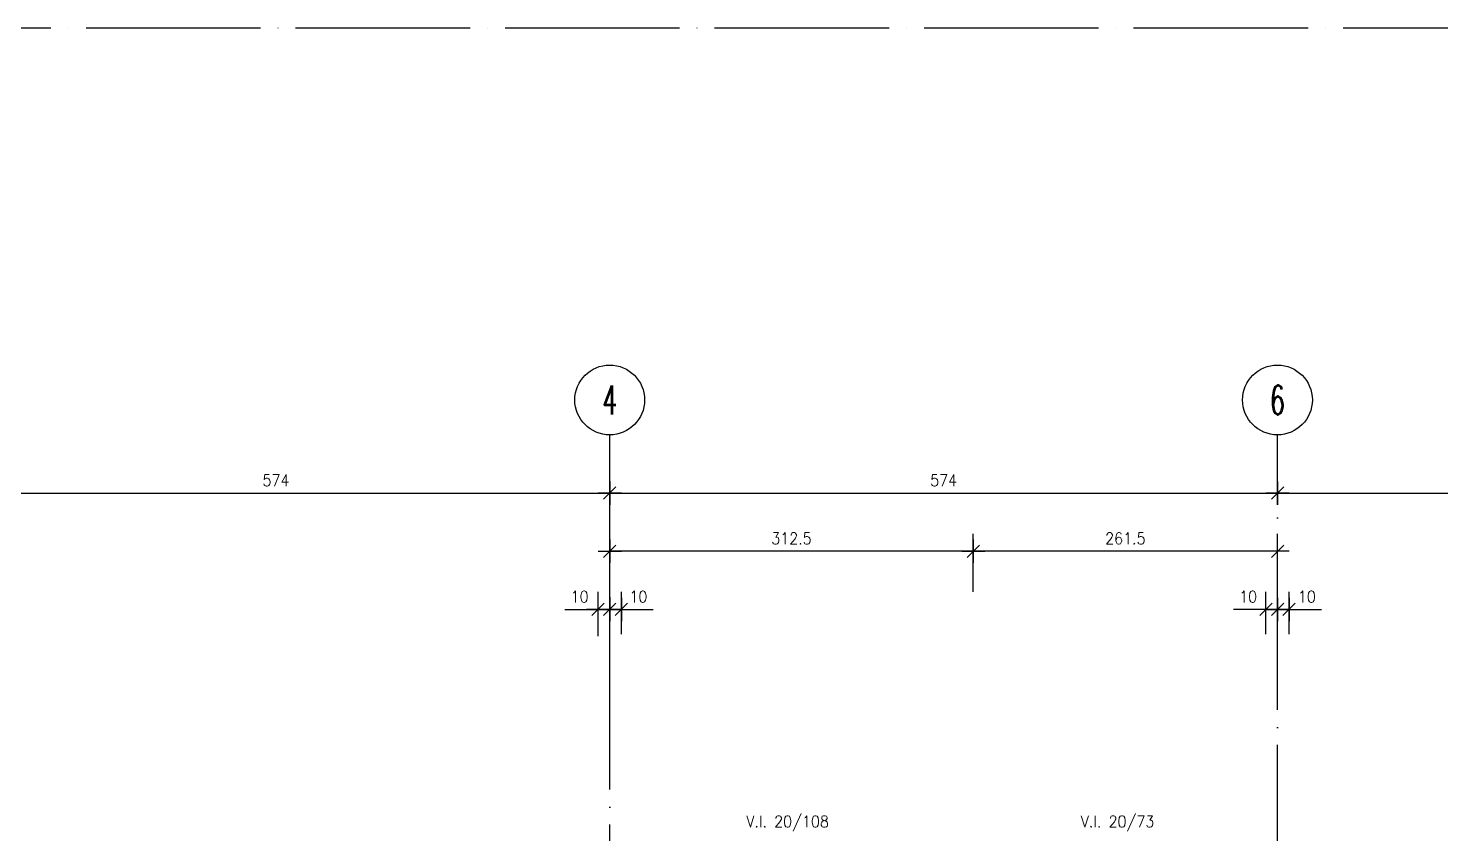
# Model space of a CAD drawing. Extents: x 2734 to 11344, y 4059 to 11529.
# Drawn here: x 4421 to 5635, y 6531 to 7223 of the extents above; entities that cross this region are included whole.
import ezdxf
from ezdxf.enums import TextEntityAlignment as Align

# ---------------------------------------------------------------- set-up
doc = ezdxf.new("R2010")
doc.units = 0
doc.header["$LTSCALE"] = 60
doc.header["$PDMODE"] = 1
doc.linetypes.add('EJES', pattern=[3, 2.5, -0.25, 0, -0.25])
doc.layers.get('0').update_dxf_attribs({"linetype": 'CONTINUOUS'})
doc.layers.get('DEFPOINTS').update_dxf_attribs({"linetype": 'CONTINUOUS'})
for name, color, linetype in [('COTAS', 3, 'CONTINUOUS'), ('EJES', 1, 'EJES'), ('TEXTOS', 2, 'CONTINUOUS'), ('TITULO', 6, 'CONTINUOUS')]:
    doc.layers.add(name, color=color, linetype=linetype)
doc.layers.add('CROP', color=8, linetype='EJES', plot=False)
doc.styles.add('COTAS', font='romans.shx', dxfattribs={"width": 0.9})
doc.styles.add('ROMANS', font='romans.shx', dxfattribs={"width": 0.9, "height": 10})
doc.dimstyles.new('50', dxfattribs={"dimtxt": 10, "dimasz": 1, "dimexe": 15, "dimexo": 0, "dimgap": 6, "dimtad": 1, "dimdec": 8, "dimdsep": 46, "dimtxsty": 'COTAS', "dimblk": '$COTA$', "dimcen": 0.09, "dimdle": 10, "dimclrd": 256, "dimclre": 256, "dimclrt": 2, "dimadec": 0, "dimazin": 0, "dimtfac": 1, "dimtdec": 8, "dimtmove": 0, "dimatfit": 2, "dimfxl": 35, "dimfxlon": 1, "dimtolj": 1, "dimarcsym": 0})

# ---------------------------------------------------------------- blocks, each defined once
blk = doc.blocks.new('*U7')
at = {"layer": 'CROP'}
blk.add_lwpolyline([(-1974.1, -166.6), (3297, -166.6), (3297, 2997.6), (-1974.1, 2997.6)], close=True, dxfattribs=at)
at = {"color": 2, "style": 'COTAS', "width": 0.9}
blk.add_attdef('ESCALA', (29.5, -27), '', height=12, dxfattribs=at)
at = {"layer": 'TITULO', "color": 7, "style": 'COTAS', "width": 0.9}
blk.add_attdef('TITULO', (25, 20), '', height=35, dxfattribs=at)
at = {"layer": 'TITULO', "color": 2, "style": 'COTAS', "width": 0.9}
blk.add_attdef('NV_LOSAS', text='', height=15, dxfattribs=at).set_placement((434.5, -56), align=Align.RIGHT)
blk.add_attdef('NIVEL', text='', height=15, dxfattribs=at).set_placement((522.8, -50), align=Align.MIDDLE)
blk.add_attdef('SIC', (602, -56), '', height=15, dxfattribs=at)
blk = doc.blocks.new('$EJE$')
at = {"color": 6}
blk.add_circle((0, 0), 30, dxfattribs=at)
at = {"color": 6, "style": 'COTAS', "width": 0.6}
blk.add_attdef('EJE', text='', height=25, dxfattribs=at).set_placement((0, 0), align=Align.MIDDLE)
blk = doc.blocks.new('$COTA$')
at = {"layer": 'COTAS'}
for p, q in [((10, 0), (-10, 0)), ((5.3, 5.3), (-5.3, -5.3)), ((0, -10), (0, 10))]:
    blk.add_line(p, q, dxfattribs=at)
blk = doc.blocks.new('*D12')
at = {"layer": 'COTAS', "lineweight": -2, "transparency": 16777216}
for p, q in [((4346.5, 6823.7), (4346.5, 6838.7)), ((4920.5, 6823.7), (4920.5, 6838.7)), ((4347.5, 6823.7), (4919.5, 6823.7))]:
    blk.add_line(p, q, dxfattribs=at)
at = {"layer": 'DEFPOINTS', "color": 0, "transparency": 16777216}
for p in [(4346.5, 6823.7), (4920.5, 6823.7), (4920.5, 6823.7)]:
    blk.add_point(p, dxfattribs=at)
at = {"layer": 'COTAS', "lineweight": -2, "transparency": 16777216, "rotation": 180}
blk.add_blockref('$COTA$', (4346.5, 6823.7), dxfattribs=at)
at = {"layer": 'COTAS', "lineweight": -2, "transparency": 16777216}
blk.add_blockref('$COTA$', (4920.5, 6823.7), dxfattribs=at)
at = {"layer": 'COTAS', "color": 2, "transparency": 16777216, "insert": (4633.5, 6834.7), "char_height": 10, "attachment_point": 5, "style": 'COTAS'}
blk.add_mtext('\\A1;574', dxfattribs=at)
blk = doc.blocks.new('*D14')
at = {"layer": 'COTAS', "lineweight": -2, "transparency": 16777216}
for p, q in [((4920.5, 6823.7), (4920.5, 6838.7)), ((5494.5, 6823.7), (5494.5, 6838.7)), ((4921.5, 6823.7), (5493.5, 6823.7))]:
    blk.add_line(p, q, dxfattribs=at)
at = {"layer": 'DEFPOINTS', "color": 0, "transparency": 16777216}
for p in [(4920.5, 6823.7), (5494.5, 6823.7), (5494.5, 6823.7)]:
    blk.add_point(p, dxfattribs=at)
at = {"layer": 'COTAS', "lineweight": -2, "transparency": 16777216, "rotation": 180}
blk.add_blockref('$COTA$', (4920.5, 6823.7), dxfattribs=at)
at = {"layer": 'COTAS', "lineweight": -2, "transparency": 16777216}
blk.add_blockref('$COTA$', (5494.5, 6823.7), dxfattribs=at)
at = {"layer": 'COTAS', "color": 2, "transparency": 16777216, "insert": (5207.5, 6834.7), "char_height": 10, "attachment_point": 5, "style": 'COTAS'}
blk.add_mtext('\\A1;574', dxfattribs=at)
blk = doc.blocks.new('*D19')
at = {"layer": 'COTAS', "lineweight": -2, "transparency": 16777216}
for p, q in [((5494.5, 6823.7), (5494.5, 6838.7)), ((6068.5, 6823.7), (6068.5, 6838.7)), ((5495.5, 6823.7), (6067.5, 6823.7))]:
    blk.add_line(p, q, dxfattribs=at)
at = {"layer": 'DEFPOINTS', "color": 0, "transparency": 16777216}
for p in [(5494.5, 6823.7), (6068.5, 6823.7), (6068.5, 6823.7)]:
    blk.add_point(p, dxfattribs=at)
at = {"layer": 'COTAS', "lineweight": -2, "transparency": 16777216, "rotation": 180}
blk.add_blockref('$COTA$', (5494.5, 6823.7), dxfattribs=at)
at = {"layer": 'COTAS', "lineweight": -2, "transparency": 16777216}
blk.add_blockref('$COTA$', (6068.5, 6823.7), dxfattribs=at)
at = {"layer": 'COTAS', "color": 2, "transparency": 16777216, "insert": (5781.5, 6834.7), "char_height": 10, "attachment_point": 5, "style": 'COTAS'}
blk.add_mtext('\\A1;574', dxfattribs=at)
blk = doc.blocks.new('*D95')
at = {"layer": 'COTAS', "lineweight": -2, "transparency": 16777216}
for p, q in [((4920.5, 6702.3), (4920.5, 6738.7)), ((4930.5, 6702.3), (4930.5, 6738.7)), ((4919.5, 6723.7), (4918.5, 6723.7)), ((4920.5, 6723.7), (4930.5, 6723.7)), ((4931.5, 6723.7), (4957.7, 6723.7))]:
    blk.add_line(p, q, dxfattribs=at)
at = {"layer": 'DEFPOINTS', "color": 0, "transparency": 16777216}
for p in [(4920.5, 6723.7), (4920.5, 6702.3), (4930.5, 6702.3)]:
    blk.add_point(p, dxfattribs=at)
at = {"layer": 'COTAS', "lineweight": -2, "transparency": 16777216}
blk.add_blockref('$COTA$', (4920.5, 6723.7), dxfattribs=at)
at = {"layer": 'COTAS', "lineweight": -2, "transparency": 16777216, "rotation": 180}
blk.add_blockref('$COTA$', (4930.5, 6723.7), dxfattribs=at)
at = {"layer": 'COTAS', "color": 2, "transparency": 16777216, "insert": (4945.1, 6734.7), "char_height": 10, "attachment_point": 5, "style": 'COTAS'}
blk.add_mtext('\\A1;10', dxfattribs=at)
blk = doc.blocks.new('*D96')
at = {"layer": 'COTAS', "lineweight": -2, "transparency": 16777216}
for p, q in [((4910.5, 6700.8), (4910.5, 6738.7)), ((4920.5, 6702.3), (4920.5, 6738.7)), ((4881.9, 6723.7), (4910.5, 6723.7)), ((4909.5, 6723.7), (4908.5, 6723.7)), ((4920.5, 6723.7), (4910.5, 6723.7)), ((4920.5, 6723.7), (4910.5, 6723.7)), ((4921.5, 6723.7), (4922.5, 6723.7))]:
    blk.add_line(p, q, dxfattribs=at)
at = {"layer": 'DEFPOINTS', "color": 0, "transparency": 16777216}
for p in [(4910.5, 6723.7), (4910.5, 6700.8), (4920.5, 6702.3)]:
    blk.add_point(p, dxfattribs=at)
at = {"layer": 'COTAS', "lineweight": -2, "transparency": 16777216}
blk.add_blockref('$COTA$', (4910.5, 6723.7), dxfattribs=at)
at = {"layer": 'COTAS', "lineweight": -2, "transparency": 16777216, "rotation": 180}
blk.add_blockref('$COTA$', (4920.5, 6723.7), dxfattribs=at)
at = {"layer": 'COTAS', "color": 2, "transparency": 16777216, "insert": (4894.6, 6734.7), "char_height": 10, "attachment_point": 5, "style": 'COTAS'}
blk.add_mtext('\\A1;10', dxfattribs=at)
blk = doc.blocks.new('*D97')
at = {"layer": 'COTAS', "lineweight": -2, "transparency": 16777216}
for p, q in [((5494.5, 6702.3), (5494.5, 6738.7)), ((5504.5, 6702.3), (5504.5, 6738.7)), ((5493.5, 6723.7), (5492.5, 6723.7)), ((5494.5, 6723.7), (5504.5, 6723.7)), ((5505.5, 6723.7), (5532.4, 6723.7))]:
    blk.add_line(p, q, dxfattribs=at)
at = {"layer": 'DEFPOINTS', "color": 0, "transparency": 16777216}
for p in [(5494.5, 6723.7), (5494.5, 6702.3), (5504.5, 6702.3)]:
    blk.add_point(p, dxfattribs=at)
at = {"layer": 'COTAS', "lineweight": -2, "transparency": 16777216}
blk.add_blockref('$COTA$', (5494.5, 6723.7), dxfattribs=at)
at = {"layer": 'COTAS', "lineweight": -2, "transparency": 16777216, "rotation": 180}
blk.add_blockref('$COTA$', (5504.5, 6723.7), dxfattribs=at)
at = {"layer": 'COTAS', "color": 2, "transparency": 16777216, "insert": (5519.7, 6734.7), "char_height": 10, "attachment_point": 5, "style": 'COTAS'}
blk.add_mtext('\\A1;10', dxfattribs=at)
blk = doc.blocks.new('*D174')
at = {"layer": 'COTAS', "lineweight": -2, "transparency": 16777216}
for p, q in [((5233, 6738.7), (5233, 6788.7)), ((5494.5, 6738.7), (5494.5, 6788.7)), ((5493.5, 6773.7), (5234, 6773.7))]:
    blk.add_line(p, q, dxfattribs=at)
at = {"layer": 'DEFPOINTS', "color": 0, "transparency": 16777216}
for p in [(5233, 6773.7), (5233, 6528.7), (5494.5, 6518.9)]:
    blk.add_point(p, dxfattribs=at)
at = {"layer": 'COTAS', "lineweight": -2, "transparency": 16777216, "rotation": 180}
blk.add_blockref('$COTA$', (5233, 6773.7), dxfattribs=at)
at = {"layer": 'COTAS', "lineweight": -2, "transparency": 16777216}
blk.add_blockref('$COTA$', (5494.5, 6773.7), dxfattribs=at)
at = {"layer": 'COTAS', "color": 2, "transparency": 16777216, "insert": (5363.7, 6784.7), "char_height": 10, "attachment_point": 5, "style": 'COTAS'}
blk.add_mtext('\\A1;261.5', dxfattribs=at)
blk = doc.blocks.new('*D175')
at = {"layer": 'COTAS', "lineweight": -2, "transparency": 16777216}
for p, q in [((4920.5, 6738.7), (4920.5, 6788.7)), ((5233, 6738.7), (5233, 6788.7)), ((5232, 6773.7), (4921.5, 6773.7))]:
    blk.add_line(p, q, dxfattribs=at)
at = {"layer": 'DEFPOINTS', "color": 0, "transparency": 16777216}
for p in [(4920.5, 6773.7), (4920.5, 6528.7), (5233, 6528.7)]:
    blk.add_point(p, dxfattribs=at)
at = {"layer": 'COTAS', "lineweight": -2, "transparency": 16777216, "rotation": 180}
blk.add_blockref('$COTA$', (4920.5, 6773.7), dxfattribs=at)
at = {"layer": 'COTAS', "lineweight": -2, "transparency": 16777216}
blk.add_blockref('$COTA$', (5233, 6773.7), dxfattribs=at)
at = {"layer": 'COTAS', "color": 2, "transparency": 16777216, "insert": (5076.7, 6784.7), "char_height": 10, "attachment_point": 5, "style": 'COTAS'}
blk.add_mtext('\\A1;312.5', dxfattribs=at)
blk = doc.blocks.new('*D198')
at = {"layer": 'COTAS', "lineweight": -2, "transparency": 16777216}
for p, q in [((5484.5, 6702.3), (5484.5, 6738.7)), ((5494.5, 6702.3), (5494.5, 6738.7)), ((5483.5, 6723.7), (5456.6, 6723.7)), ((5494.5, 6723.7), (5484.5, 6723.7)), ((5495.5, 6723.7), (5496.5, 6723.7))]:
    blk.add_line(p, q, dxfattribs=at)
at = {"layer": 'DEFPOINTS', "color": 0, "transparency": 16777216}
for p in [(5494.5, 6723.7), (5484.5, 6702.3), (5494.5, 6702.3)]:
    blk.add_point(p, dxfattribs=at)
at = {"layer": 'COTAS', "lineweight": -2, "transparency": 16777216}
blk.add_blockref('$COTA$', (5484.5, 6723.7), dxfattribs=at)
at = {"layer": 'COTAS', "lineweight": -2, "transparency": 16777216, "rotation": 180}
blk.add_blockref('$COTA$', (5494.5, 6723.7), dxfattribs=at)
at = {"layer": 'COTAS', "color": 2, "transparency": 16777216, "insert": (5469.2, 6734.7), "char_height": 10, "attachment_point": 5, "style": 'COTAS'}
blk.add_mtext('\\A1;10', dxfattribs=at)

msp = doc.modelspace()

# ---------------------------------------------------------------- linework, layer by layer
at = {"layer": 'EJES'}
for points in [[(4920.45585631, 4407.70691493), (4920.45585631, 6873.70691493)], [(5494.45585631, 6097.05397631), (5494.45585631, 6873.70691493)]]:
    msp.add_lwpolyline(points, dxfattribs=at)

# ---------------------------------------------------------------- block references
msp.add_blockref('*U7', (4745.17327493, 4225.60696946))
for p, values in [((4920.45585631, 6903.70691493), {'EJE': '4'}), ((5494.45585631, 6903.70691493), {'EJE': '6'})]:
    msp.add_blockref('$EJE$', p).add_auto_attribs(values)

# ---------------------------------------------------------------- texts
at = {"layer": 'TEXTOS', "style": 'ROMANS', "width": 0.9}
for s, p in [('V.I. 20/108', (5073.38471555, 6540.70691493)), ('V.I. 20/73', (5356.98189445, 6540.70691493))]:
    msp.add_text(s, height=10, dxfattribs=at).set_placement(p, align=Align.MIDDLE)

# ---------------------------------------------------------------- dimensions: what is measured, and where the dimension line sits
at = {"layer": 'COTAS'}
for base, p1, p2, picture, middle in [((4920.4558563143, 6823.7069149326), (4346.4558563143, 6823.7069149326), (4920.4558563143, 6823.7069149326), '*D12', (4633.4558563143, 6834.7069149326)), ((5494.4558563143, 6823.7069149326), (4920.4558563143, 6823.7069149326), (5494.4558563143, 6823.7069149326), '*D14', (5207.4558563143, 6834.7069149326)), ((6068.4558563143, 6823.7069149326), (5494.4558563143, 6823.7069149326), (6068.4558563143, 6823.7069149326), '*D19', (5781.4558563143, 6834.7069149326)), ((5232.9558563143, 6773.7069149326), (5494.4558563143, 6518.8945321933), (5232.9558563143, 6528.7069149326), '*D174', (5363.7058563143, 6784.7069149326))]:
    dim = msp.add_linear_dim(base=base, p1=p1, p2=p2, dimstyle='50', dxfattribs=at)
    dim.commit()
    dim.dimension.update_dxf_attribs({"geometry": picture, "text_midpoint": middle})
dim = msp.add_linear_dim(base=(4920.4558563143, 6773.7069149326), p1=(5232.9558563143, 6528.7069149326), p2=(4920.4558563143, 6528.7069149326), dimstyle='50', override={"dimtmove": 1}, dxfattribs=at)
dim.commit()
dim.dimension.update_dxf_attribs({"geometry": '*D175', "text_midpoint": (5076.7058563143, 6784.7069149326)})
dim = msp.add_linear_dim(base=(4910.4558563143, 6723.7069149326), p1=(4920.4558563143, 6702.2504163909), p2=(4910.4558563143, 6700.8021096495), angle=180, dimstyle='50', override={"dimtmove": 1}, dxfattribs=at)
dim.commit()
dim.dimension.update_dxf_attribs({"geometry": '*D96', "text_midpoint": (4894.5529000888, 6723.7069149326), "dimtype": 160})
for base, p1, p2, angle, picture, middle in [((4920.4558563143, 6723.7069149326), (4930.4558563143, 6702.2504163909), (4920.4558563143, 6702.2504163909), 180, '*D95', (4945.0987134572, 6723.7069149326)), ((5494.4558563143, 6723.7069149326), (5484.4558563143, 6702.2504163909), (5494.4558563143, 6702.2504163909), 0, '*D198', (5469.1931168787, 6723.7069149326)), ((5494.4558563143, 6723.7069149326), (5504.4558563143, 6702.2504163909), (5494.4558563143, 6702.2504163909), 180, '*D97', (5519.71859575, 6723.7069149326))]:
    dim = msp.add_linear_dim(base=base, p1=p1, p2=p2, angle=angle, dimstyle='50', dxfattribs=at)
    dim.commit()
    dim.dimension.update_dxf_attribs({"geometry": picture, "text_midpoint": middle, "dimtype": 160})

doc.saveas('drawing.dxf')
